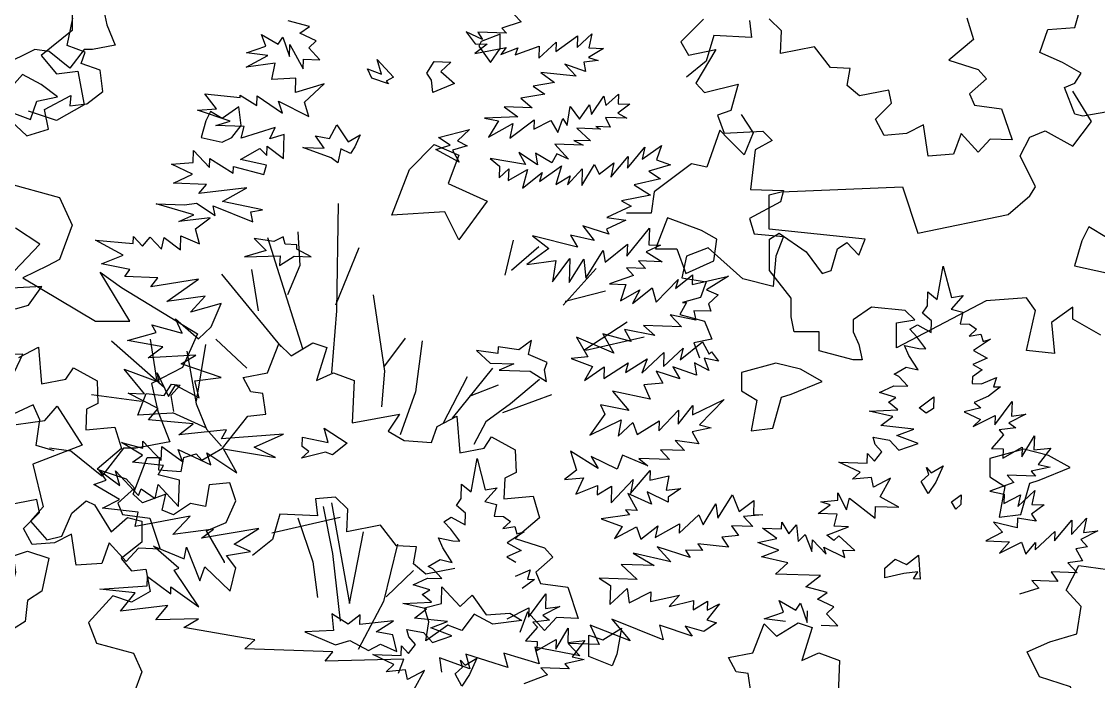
# Model space of a CAD drawing. Header units: inches. Extents: x 11.9 to 85.3, y 21.1 to 37.4.
# Drawn here: x 68.439 to 68.981, y 23.196 to 23.529 of the extents above; entities that cross this region are included whole.
import ezdxf

# ---------------------------------------------------------------- set-up
doc = ezdxf.new("R2010")
doc.units = ezdxf.units.IN
doc.header["$MEASUREMENT"] = 0
doc.layers.add('CAY', color=94, linetype='Continuous')
doc.layers.add('CAY-3', color=61, linetype='Continuous')

# ---------------------------------------------------------------- blocks, each defined once
blk = doc.blocks.new('A$C76451831')
at = {"layer": 'CAY'}
for p, q in [((5943, 1269.4), (5949.7, 1306.8)), ((5949.7, 1306.8), (5958.9, 1271.5)), ((5931.9, 1262.1), (5932.4, 1277.9)), ((5932.4, 1277.9), (5943, 1269.4)), ((5972.1, 1273.8), (5958.5, 1258.4)), ((5958.9, 1271.5), (5972.1, 1273.8)), ((5926.6, 1254.1), (5931.9, 1262.1)), ((5958.5, 1258.4), (5971.5, 1255.2)), ((5971.5, 1255.2), (5968.8, 1242.2)), ((5936.7, 1245.6), (5926.6, 1254.1)), ((5936.3, 1232.4), (5936.7, 1245.6)), ((5912.4, 1236), (5920.7, 1241.1)), ((5920.2, 1227.6), (5912.4, 1236)), ((5920.7, 1241.1), (5936.3, 1232.4)), ((5968.8, 1242.2), (5979.2, 1241.8)), ((5987.1, 1236.1), (5978.7, 1228.2)), ((5979.2, 1241.8), (5987.1, 1236.1)), ((5192.6, 1187), (5205.3, 1219.7)), ((5205.3, 1219.7), (5219, 1206)), ((5219, 1206), (5243.2, 1220.8)), ((5243.2, 1220.8), (5259.1, 1215.5)), ((5930.2, 1214.1), (5920.2, 1227.6)), ((5978.7, 1228.2), (5991.9, 1230.5)), ((6002.6, 1224.7), (5983.6, 1212.2)), ((5991.9, 1230.5), (5994.4, 1222.3)), ((5994.4, 1222.3), (6002.6, 1224.7)), ((5259.1, 1215.5), (5247.5, 1178.6)), ((5906.3, 1217.6), (5922.5, 1214.3)), ((5911.3, 1206.6), (5906.3, 1217.6)), ((5922.5, 1214.3), (5930.2, 1214.1)), ((5983.6, 1212.2), (5999.1, 1203.5)), ((5921.6, 1190.3), (5911.3, 1206.6)), ((5999.1, 1203.5), (5983, 1196.4)), ((5983, 1196.4), (5993.3, 1190.6)), ((5165.2, 1181.8), (5192.6, 1187)), ((5247.5, 1178.6), (5266.4, 1187)), ((5266.4, 1187), (5289.7, 1178.6)), ((5894.8, 1185.8), (5908.2, 1193.5)), ((5900.1, 1182.9), (5894.8, 1185.8)), ((5910.1, 1172.2), (5900.1, 1182.9)), ((5908.2, 1193.5), (5921.6, 1190.3)), ((5982.6, 1182.8), (5982.3, 1175.1)), ((5993.3, 1190.6), (5982.6, 1182.8)), ((5173.6, 1165.9), (5165.2, 1181.8)), ((5289.7, 1178.6), (5287.5, 1131.1)), ((5878.2, 1165.1), (5894.3, 1172.7)), ((5894.3, 1172.7), (5910.1, 1172.2)), ((5982.3, 1175.1), (5992.7, 1174.7)), ((5992.7, 1174.7), (6009.3, 1181.8)), ((6013.9, 1171.3), (6000.4, 1160.8)), ((6009.3, 1181.8), (6006.2, 1171.5)), ((6006.2, 1171.5), (6013.9, 1171.3)), ((5187.3, 1163.8), (5173.6, 1165.9)), ((5190.5, 1140.6), (5187.3, 1163.8)), ((5896.6, 1159.5), (5878.2, 1165.1)), ((5888.2, 1154.3), (5896.6, 1159.5)), ((6000.4, 1160.8), (5984.3, 1153.7)), ((4942.9, 1133.8), (4956.7, 1149.9)), ((4956.7, 1149.9), (4984.6, 1105.9)), ((5898.8, 1145.8), (5888.2, 1154.3)), ((5991.8, 1148), (5973, 1143.2)), ((5984.3, 1153.7), (5991.8, 1148)), ((6007.4, 1128.9), (6026.9, 1154.9)), ((6026.9, 1154.9), (6026.3, 1138.6)), ((5142, 1102.7), (5170.5, 1138.5)), ((5170.5, 1138.5), (5190.5, 1140.6)), ((5287.5, 1131.1), (5340.3, 1140.6)), ((5340.3, 1140.6), (5327.6, 1121.6)), ((5382.5, 1126.9), (5404.6, 1138.5)), ((5404.6, 1138.5), (5407.8, 1097.4)), ((5866.6, 1144.2), (5898.8, 1145.8)), ((5893.1, 1138.3), (5866.6, 1144.2)), ((5879.6, 1127.9), (5893.1, 1138.3)), ((5973, 1143.2), (5991.3, 1134.9)), ((5983.3, 1127), (6007.8, 1139.3)), ((5991.3, 1134.9), (5983.3, 1127)), ((6007.8, 1139.3), (6007.4, 1128.9)), ((6042.3, 1140.8), (6023.3, 1131)), ((6026.3, 1138.6), (6042.3, 1140.8)), ((4910.7, 1129.1), (4942.9, 1133.8)), ((5376.1, 1109), (5382.5, 1126.9)), ((5916.6, 1123.9), (5879.6, 1127.9)), ((5897.8, 1116.8), (5916.6, 1123.9)), ((6030.9, 1125.3), (6012.2, 1123.3)), ((6012.2, 1123.3), (6017.4, 1117.6)), ((6023.3, 1131), (6030.9, 1125.3)), ((5327.6, 1121.6), (5345.5, 1111.1)), ((5345.5, 1111.1), (5376.1, 1109)), ((5435.2, 1102.7), (5443.6, 1115.3)), ((5443.6, 1115.3), (5470, 1100.6)), ((5871, 1115), (5889.4, 1111.7)), ((5873.4, 1106.8), (5871, 1115)), ((5889.4, 1111.7), (5899.9, 1100.4)), ((5921.5, 1107.8), (5897.8, 1116.8)), ((6017.4, 1117.6), (6003.8, 1102.2)), ((6037.9, 1092.9), (6051.8, 1116.4)), ((6051.8, 1116.4), (6051.3, 1100.6)), ((4984.6, 1105.9), (4929.6, 1084.7)), ((5118.8, 1089), (5142, 1102.7)), ((5407.8, 1097.4), (5435.2, 1102.7)), ((5470, 1100.6), (5471.1, 1075.2)), ((5872.8, 1088.2), (5880.8, 1098.4)), ((5880.8, 1098.4), (5873.4, 1106.8)), ((5899.9, 1100.4), (5921.5, 1107.8)), ((6003.8, 1102.2), (6016.9, 1101.8)), ((6016.5, 1091.4), (6038.3, 1103.8)), ((6016.9, 1101.8), (6016.5, 1091.4)), ((6038.3, 1103.8), (6037.9, 1092.9)), ((6051.3, 1100.6), (6070.4, 1102.6)), ((6070.4, 1102.6), (6056.2, 1084.5)), ((5057.6, 1092.1), (5071.3, 1092.1)), ((5071.3, 1092.1), (5070.3, 1078.4)), ((5095.6, 1076.3), (5098.8, 1092.1)), ((5098.8, 1092.1), (5112.5, 1096.3)), ((5112.5, 1096.3), (5118.8, 1089)), ((5420.6, 1053.6), (5427.3, 1091)), ((5427.3, 1091), (5436.5, 1055.8)), ((5856.5, 1075.7), (5832.8, 1086.9)), ((5832.8, 1086.9), (5864.5, 1085.8)), ((5864.5, 1085.8), (5864.9, 1096.7)), ((5864.9, 1096.7), (5872.8, 1088.2)), ((4929.6, 1084.7), (4941, 1036.7)), ((5070.3, 1078.4), (5095.6, 1076.3)), ((5471.1, 1075.2), (5458.4, 1068.9)), ((5848, 1067.8), (5856.5, 1075.7)), ((6069.6, 1081.4), (6048.2, 1076.7)), ((6048.2, 1076.7), (6053, 1071.1)), ((6056.2, 1084.5), (6069.6, 1081.4)), ((5409.5, 1046.3), (5410, 1062.2)), ((5410, 1062.2), (5420.6, 1053.6)), ((5458.4, 1068.9), (5457.3, 1045.7)), ((5869.4, 1069.8), (5848, 1067.8)), ((5871.7, 1058.8), (5869.4, 1069.8)), ((5890.7, 1069), (5871.7, 1058.8)), ((5879.1, 1048.1), (5890.7, 1069)), ((6028.7, 1064.2), (6002.1, 1054.3)), ((6053, 1071.1), (6021.3, 1072.2)), ((6021.3, 1072.2), (6028.7, 1064.2)), ((5449.8, 1058.1), (5436.1, 1042.7)), ((5436.5, 1055.8), (5449.8, 1058.1)), ((5831.4, 1044.3), (5831.6, 1052.5)), ((5831.6, 1052.5), (5841.4, 1033.6)), ((6002.1, 1054.3), (6017.8, 1051)), ((6017.8, 1051), (6017.5, 1040.6)), ((6017.5, 1040.6), (6036.4, 1050.3)), ((6033.2, 1037.3), (6052.4, 1055.2)), ((6036.4, 1050.3), (6033.2, 1037.3)), ((6052.4, 1055.2), (6049.1, 1039.5)), ((4973.2, 1029.6), (4989.3, 1043.4)), ((4989.3, 1043.4), (4998.7, 1039.1)), ((4998.7, 1039.1), (5017.2, 1008.8)), ((5268.6, 1047.8), (5246.4, 1045.7)), ((5246.4, 1045.7), (5248.5, 1026.7)), ((5282.3, 1034.1), (5268.6, 1047.8)), ((5404.2, 1038.3), (5409.5, 1046.3)), ((5414.3, 1029.8), (5404.2, 1038.3)), ((5436.1, 1042.7), (5449.1, 1039.5)), ((5449.1, 1039.5), (5446.4, 1026.4)), ((5457.3, 1045.7), (5490, 1048.9)), ((5490, 1048.9), (5497.4, 1024.6)), ((5809.5, 1029.2), (5823, 1039.2)), ((5812.7, 1042.3), (5831.4, 1044.3)), ((5823, 1039.2), (5812.7, 1042.3)), ((5841.4, 1033.6), (5844.6, 1046.6)), ((5844.6, 1046.6), (5873.3, 1024.3)), ((5900, 1036.5), (5879.1, 1048.1)), ((6062.7, 1039), (6048.8, 1028.6)), ((6049.1, 1039.5), (6062.7, 1039)), ((4941, 1036.7), (4926.8, 1020.6)), ((4961.8, 1004.1), (4973.2, 1029.6)), ((5206.3, 1028.8), (5197.9, 1000.4)), ((5248.5, 1026.7), (5206.3, 1028.8)), ((5281.2, 1008.8), (5282.3, 1034.1)), ((5413.9, 1016.7), (5414.3, 1029.8)), ((5446.4, 1026.4), (5456.8, 1026.1)), ((5456.8, 1026.1), (5464.8, 1020.4)), ((5830.8, 1028.5), (5809.5, 1029.2)), ((5827.6, 1015), (5830.8, 1028.5)), ((5873.3, 1024.3), (5873.7, 1037.4)), ((5873.7, 1037.4), (5900, 1036.5)), ((6048.8, 1028.6), (6053.9, 1020.7)), ((4926.8, 1020.6), (4945.3, 999.7)), ((5017.2, 1008.8), (5035.7, 1024.9)), ((5035.7, 1024.9), (5051.8, 1020.6)), ((5051.8, 1020.6), (5051.8, 997.4)), ((5273.8, 1025), (5197.2, 1007.3)), ((5319.2, 1016.2), (5281.2, 1008.8)), ((5337.1, 993), (5319.2, 1016.2)), ((5390, 1020.2), (5398.3, 1025.4)), ((5397.8, 1011.8), (5390, 1020.2)), ((5398.3, 1025.4), (5413.9, 1016.7)), ((5464.8, 1020.4), (5456.3, 1012.5)), ((5456.3, 1012.5), (5469.5, 1014.7)), ((5469.5, 1014.7), (5472, 1006.5)), ((5497.4, 1024.6), (5470, 1001.4)), ((5768.6, 1012.1), (5768.9, 1019.8)), ((5768.9, 1019.8), (5776.6, 1006.4)), ((5776.6, 1006.4), (5785.1, 1016.5)), ((5785.1, 1016.5), (5787.1, 997.8)), ((5819.1, 1004.9), (5843.5, 1014.5)), ((5843.5, 1014.5), (5827.6, 1015)), ((6005.9, 1019.7), (6016.3, 1008.4)), ((6032.4, 1013.3), (6005.9, 1019.7)), ((6032.8, 1024.2), (6032.4, 1013.3)), ((6053.9, 1020.7), (6032.8, 1024.2)), ((6074.5, 998.7), (6093.9, 1022)), ((6093.3, 1005.7), (6110.2, 1024.2)), ((6093.9, 1022), (6093.3, 1005.7)), ((6110.2, 1024.2), (6107, 1008)), ((4945.3, 999.7), (4961.8, 1004.1)), ((5389, 990.8), (5383.9, 1001.9)), ((5383.9, 1001.9), (5400.1, 998.6)), ((5407.8, 998.3), (5397.8, 1011.8)), ((5480.2, 1008.9), (5461.2, 996.5)), ((5472, 1006.5), (5480.2, 1008.9)), ((5747.3, 1012.8), (5768.6, 1012.1)), ((5763.2, 1001.4), (5747.3, 1012.8)), ((5787.1, 997.8), (5795.1, 1005.7)), ((5795.1, 1005.7), (5802.6, 986.9)), ((5827.1, 999.2), (5819.1, 1004.9)), ((5832.7, 1004.4), (5827.1, 999.2)), ((5850.7, 987.9), (5832.7, 1004.4)), ((6016.3, 1008.4), (5997.4, 998.7)), ((6052.8, 988.6), (6074.8, 1009.1)), ((6074.8, 1009.1), (6074.5, 998.7)), ((6122.9, 1010.1), (6104, 1000.4)), ((6107, 1008), (6122.9, 1010.1)), ((5051.8, 997.4), (5028.6, 978.9)), ((5197.9, 1000.4), (5175.7, 982.4)), ((5359.3, 991.9), (5337.1, 993)), ((5356.1, 972.9), (5359.3, 991.9)), ((5399.3, 974.6), (5389, 990.8)), ((5400.1, 998.6), (5407.8, 998.3)), ((5461.2, 996.5), (5476.8, 987.8)), ((5470, 1001.4), (5502.7, 990.9)), ((5502.7, 990.9), (5512.2, 980.3)), ((5741.8, 996.7), (5763.2, 1001.4)), ((5765.5, 988.2), (5741.8, 996.7)), ((5802.6, 986.9), (5803.1, 1000)), ((5803.1, 1000), (5818.4, 983.6)), ((5818.4, 983.6), (5815.9, 991.8)), ((5815.9, 991.8), (5839.5, 980.1)), ((5997.4, 998.7), (6024.1, 997.7)), ((6024.1, 997.7), (6012.8, 985)), ((6012.8, 985), (6037.3, 997.3)), ((6037.3, 997.3), (6042.2, 983.9)), ((6042.2, 983.9), (6053.1, 996.7)), ((6053.1, 996.7), (6052.8, 988.6)), ((6111.4, 992), (6098.2, 989.7)), ((6098.2, 989.7), (6105.9, 976.3)), ((6104, 1000.4), (6111.4, 992)), ((5028.6, 978.9), (5040, 965.1)), ((5372.4, 970.1), (5385.8, 977.8)), ((5385.8, 977.8), (5399.3, 974.6)), ((5476.8, 987.8), (5460.6, 980.6)), ((5460.6, 980.6), (5470.9, 974.8)), ((5512.2, 980.3), (5493.2, 963.4)), ((5746.2, 980.7), (5765.5, 988.2)), ((5775.4, 974.2), (5746.2, 980.7)), ((5839.5, 980.1), (5837.1, 988.4)), ((5837.1, 988.4), (5850.7, 987.9)), ((5040, 965.1), (5056.1, 967.1)), ((5056.1, 967.1), (5060.8, 941.9)), ((5369.8, 961.3), (5356.1, 972.9)), ((5402.5, 967.7), (5369.8, 961.3)), ((5377.7, 967.2), (5372.4, 970.1)), ((5387.7, 956.4), (5377.7, 967.2)), ((5470.3, 959), (5486.9, 966.1)), ((5486.9, 966.1), (5483.8, 955.8)), ((5761.9, 961.5), (5775.4, 974.2)), ((6105.9, 976.3), (6089.5, 974.1)), ((6089.5, 974.1), (6099.9, 962.9)), ((5355.8, 949.4), (5371.9, 957)), ((5371.9, 957), (5387.7, 956.4)), ((5491.5, 955.5), (5478, 945.1)), ((5483.8, 955.8), (5491.5, 955.5)), ((5493.2, 963.4), (5498.5, 950.8)), ((5812.1, 959.8), (5761.9, 961.5)), ((5795.8, 947.2), (5812.1, 959.8)), ((6078.3, 953.2), (6048.9, 954.2)), ((6048.9, 954.2), (6056.8, 945.8)), ((6070.5, 963.9), (6078.3, 953.2)), ((6099.9, 962.9), (6070.5, 963.9)), ((5060.8, 941.9), (5040, 930.1)), ((5374.2, 943.7), (5355.8, 949.4)), ((5365.8, 938.6), (5374.2, 943.7)), ((5498.5, 950.8), (5529.1, 946.6)), ((5529.1, 946.6), (5540.7, 911.8)), ((5819.6, 940.9), (5795.8, 947.2)), ((6056.8, 945.8), (6035.2, 938.9)), ((5019.2, 937.2), (4991.7, 907.3)), ((5040, 930.1), (5019.2, 937.2)), ((5344.2, 928.5), (5376.4, 930.1)), ((5376.4, 930.1), (5365.8, 938.6)), ((5485, 913.1), (5504.5, 939.2)), ((5504.5, 939.2), (5503.9, 922.9)), ((5770.8, 918.6), (5765.8, 931.9)), ((5765.8, 931.9), (5784.4, 920.9)), ((5808.9, 933.2), (5819.6, 940.9)), ((5827.2, 924.8), (5808.9, 933.2)), ((5370.7, 922.5), (5344.2, 928.5)), ((5357.2, 912.1), (5370.7, 922.5)), ((5460.9, 911.2), (5485.4, 923.5)), ((5483.7, 919.1), (5475.3, 895.9)), ((5502.7, 898.1), (5483.7, 919.1)), ((5485.4, 923.5), (5485, 913.1)), ((5519.9, 925), (5501, 915.3)), ((5503.9, 922.9), (5519.9, 925)), ((5749.2, 911.2), (5770.8, 918.6)), ((5784.4, 920.9), (5789.7, 928.8)), ((5789.7, 928.8), (5797.1, 907.3)), ((5797.1, 907.3), (5797.6, 920.4)), ((5818.7, 916.9), (5827.2, 924.8)), ((4991.7, 907.3), (5000.7, 884.1)), ((5394.2, 908.1), (5357.2, 912.1)), ((5375.4, 901.1), (5394.2, 908.1)), ((5508.5, 909.6), (5489.8, 907.5)), ((5489.8, 907.5), (5495.1, 901.9)), ((5501, 915.3), (5508.5, 909.6)), ((5516.4, 912.8), (5502.7, 898.1)), ((5540.7, 911.8), (5516.4, 912.8)), ((5773.1, 908.1), (5749.2, 911.2)), ((5831.4, 903.4), (5818.7, 916.9)), ((5351, 891), (5348.6, 899.3)), ((5348.6, 899.3), (5367.1, 895.9)), ((5367.1, 895.9), (5377.5, 884.7)), ((5399.1, 892.1), (5375.4, 901.1)), ((5495.1, 901.9), (5481.4, 886.5)), ((5515.5, 877.1), (5529.5, 900.7)), ((5529.5, 900.7), (5528.9, 884.8)), ((5812.9, 904), (5831.4, 903.4)), ((5000.7, 884.1), (5042.4, 872.7)), ((5350.4, 872.5), (5358.4, 882.6)), ((5358.4, 882.6), (5351, 891)), ((5377.5, 884.7), (5399.1, 892.1)), ((5481.4, 886.5), (5494.5, 886)), ((5494.1, 875.6), (5515.9, 888)), ((5494.5, 886), (5494.1, 875.6)), ((5515.9, 888), (5515.5, 877.1)), ((5528.9, 884.8), (5548, 886.9)), ((5548, 886.9), (5533.8, 868.8)), ((5042.4, 872.7), (5051.8, 851.9)), ((5310.5, 871.2), (5342.1, 870.1)), ((5334.1, 859.9), (5310.5, 871.2)), ((5342.1, 870.1), (5342.5, 880.9)), ((5342.5, 880.9), (5350.4, 872.5)), ((5325.6, 852), (5334.1, 859.9)), ((5547.3, 865.6), (5525.8, 860.9)), ((5525.8, 860.9), (5530.6, 855.3)), ((5533.8, 868.8), (5547.3, 865.6)), ((5051.8, 851.9), (5042.4, 826.3)), ((5347, 854), (5325.6, 852)), ((5349.4, 843.1), (5347, 854)), ((5368.3, 853.3), (5349.4, 843.1)), ((5356.7, 832.4), (5368.3, 853.3)), ((5506.3, 848.5), (5479.7, 838.5)), ((5498.9, 856.4), (5506.3, 848.5)), ((5530.6, 855.3), (5498.9, 856.4)), ((5031.3, 755.2), (5031.3, 720.4)), ((5065.6, 747.7), (5070.3, 726.8)), ((5526.5, 738.5), (5534.4, 730.1)), ((5070.3, 726.8), (5079.3, 704)), ((5297.2, 725.2), (5273.4, 731.5)), ((5286.5, 717.4), (5297.2, 725.2)), ((5534.4, 730.1), (5512.8, 723.1)), ((5031.3, 720.4), (4996.5, 692.7)), ((5248.4, 702.9), (5243.4, 716.2)), ((5243.4, 716.2), (5262.1, 705.1)), ((5262.1, 705.1), (5267.3, 713.1)), ((5267.3, 713.1), (5274.7, 691.5)), ((5304.8, 709.1), (5286.5, 717.4)), ((5472.8, 719.1), (5482.8, 705.6)), ((5491.1, 710.3), (5472.8, 719.1)), ((5518.1, 717.5), (5485.9, 718.6)), ((5485.9, 718.6), (5491.1, 710.3)), ((5512.8, 723.1), (5518.1, 717.5)), ((5573.1, 697), (5597.7, 714.7)), ((5597.3, 701.6), (5613.7, 716.9)), ((5597.7, 714.7), (5597.3, 701.6)), ((5613.7, 716.9), (5610.4, 701.1)), ((5079.3, 704), (5054.2, 699.3)), ((5226.8, 695.5), (5248.4, 702.9)), ((5274.7, 691.5), (5275.2, 704.7)), ((5275.2, 704.7), (5290.1, 677.4)), ((5296.4, 701.2), (5304.8, 709.1)), ((5309, 687.6), (5296.4, 701.2)), ((5496.3, 705.1), (5482.4, 694.7)), ((5482.4, 694.7), (5517.5, 701.6)), ((5482.8, 705.6), (5496.3, 705.1)), ((5517.5, 701.6), (5511.8, 693.7)), ((5511.8, 693.7), (5530.6, 701.2)), ((5527.6, 693.1), (5554.7, 703.1)), ((5530.6, 701.2), (5527.6, 693.1)), ((5554.2, 689.5), (5573.5, 707.4)), ((5554.7, 703.1), (5554.2, 689.5)), ((5573.5, 707.4), (5573.1, 697)), ((5626.7, 700.5), (5610, 690.2)), ((5610.4, 701.1), (5626.7, 700.5)), ((4989.3, 699.3), (4952.3, 680.8)), ((5005.4, 696.9), (4989.3, 699.3)), ((4996.5, 692.7), (5013.6, 672)), ((5028.6, 678.5), (5005.4, 696.9)), ((5044.7, 699.3), (5028.6, 678.5)), ((5054.2, 699.3), (5044.7, 699.3)), ((5226.3, 679.6), (5250.7, 692.4)), ((5250.7, 692.4), (5226.8, 695.5)), ((5290.1, 677.4), (5290.5, 688.3)), ((5290.5, 688.3), (5309, 687.6)), ((5610, 690.2), (5620.8, 687.1)), ((5258.6, 683.9), (5226.3, 679.6)), ((5255.2, 665.5), (5258.6, 683.9)), ((5606.7, 674.5), (5583.5, 683)), ((5583.5, 683), (5596.1, 669.4)), ((5620.8, 687.1), (5604.8, 685)), ((5604.8, 685), (5606.7, 674.5)), ((5013.6, 672), (5037.8, 675)), ((5037.8, 675), (5044.9, 637.2)), ((5282, 667.2), (5255.2, 665.5)), ((5281.5, 650.9), (5282, 667.2)), ((5596.1, 669.4), (5556.4, 673.5)), ((5556.4, 673.5), (5571.9, 662.1)), ((5313.5, 660.7), (5281.5, 650.9)), ((5291.5, 640.2), (5313.5, 660.7)), ((5571.9, 662.1), (5547.7, 658)), ((5547.7, 658), (5561, 649.3)), ((5179.9, 649.5), (5219.6, 645.4)), ((5192.9, 632.7), (5179.9, 649.5)), ((5219.6, 645.4), (5219.7, 648.1)), ((5219.7, 648.1), (5238.4, 636.6)), ((5238.4, 636.6), (5238.7, 647.4)), ((5238.7, 647.4), (5267.1, 627.9)), ((5262.5, 641.2), (5296.4, 624.1)), ((5267.1, 627.9), (5262.5, 641.2)), ((5296.4, 624.1), (5291.5, 640.2)), ((5561, 649.3), (5534.1, 644.8)), ((5534.1, 644.8), (5546.9, 634)), ((5613.2, 626.2), (5627.1, 647)), ((5627.1, 647), (5629.4, 636.5)), ((5629.4, 636.5), (5643.5, 649.2)), ((5643.5, 649.2), (5643.1, 638.3)), ((5013.6, 619.5), (4982.4, 630.1)), ((5044.9, 637.2), (5013.6, 619.5)), ((5171.6, 631.2), (5192.9, 632.7)), ((5208.3, 619), (5171.6, 631.2)), ((5515.2, 635.1), (5530.7, 623.7)), ((5546.9, 634), (5515.2, 635.1)), ((5586.1, 614), (5589.5, 635.2)), ((5589.5, 635.2), (5599.9, 621.2)), ((5599.9, 621.2), (5610.9, 637.2)), ((5610.9, 637.2), (5613.2, 626.2)), ((5656.2, 637.9), (5642.7, 627.9)), ((5642.7, 627.9), (5652.9, 622.1)), ((5643.1, 638.3), (5656.2, 637.9)), ((5192.3, 614.2), (5208.3, 619)), ((5530.7, 623.7), (5493.4, 622.2)), ((5493.4, 622.2), (5509.2, 619.4)), ((5509.2, 619.4), (5497.7, 600.8)), ((5497.7, 600.8), (5525, 616.1)), ((5521.7, 599.9), (5549.1, 620.3)), ((5525, 616.1), (5521.7, 599.9)), ((5549.1, 620.3), (5548.8, 609.9)), ((5548.8, 609.9), (5567.7, 619.6)), ((5567.7, 619.6), (5575.4, 606.2)), ((5575.4, 606.2), (5581.3, 621.9)), ((5581.3, 621.9), (5586.1, 614)), ((5629, 622.9), (5634, 612.3)), ((5652.9, 622.1), (5629, 622.9)), ((5224, 613.1), (5192.3, 614.2)), ((5220.8, 600), (5224, 613.1)), ((5258.8, 611.8), (5220.8, 600)), ((5252.9, 598.9), (5258.8, 611.8)), ((5268.9, 603.8), (5252.9, 598.9)), ((5268, 577.1), (5268.9, 603.8)), ((5596.8, 610.9), (5612.2, 596.8)), ((5623.5, 610), (5596.8, 610.9)), ((5618.2, 612.9), (5623.5, 610)), ((5634, 612.3), (5618.2, 612.9)), ((5603.9, 592.1), (5572.2, 593.2)), ((5572.2, 593.2), (5587.5, 576.3)), ((5612.2, 596.8), (5593.6, 597.4)), ((5593.6, 597.4), (5603.9, 592.1)), ((5669.9, 576.2), (5691.8, 591.7)), ((5691.8, 591.7), (5686.2, 575.6)), ((5166.8, 572.4), (5167.3, 586)), ((5167.3, 586), (5185.2, 566.8)), ((5219.9, 576), (5241.7, 588.4)), ((5241.7, 588.4), (5249.5, 580.4)), ((5249.5, 580.4), (5249.9, 590.8)), ((5249.9, 590.8), (5268, 577.1)), ((5552.8, 569.8), (5532, 583.7)), ((5532, 583.7), (5539.2, 570.3)), ((5568.7, 572), (5550.5, 583.1)), ((5550.5, 583.1), (5552.8, 569.8)), ((5574.5, 582.2), (5568.7, 572)), ((5587.5, 576.3), (5574.5, 582.2)), ((5634.8, 556.1), (5654.2, 579.4)), ((5653.7, 566.3), (5673.1, 589.7)), ((5654.2, 579.4), (5653.7, 566.3)), ((5673.1, 589.7), (5669.9, 576.2)), ((5142.7, 570.6), (5166.8, 572.4)), ((5166.3, 559.3), (5142.7, 570.6)), ((5185.2, 566.8), (5185.5, 577.2)), ((5185.5, 577.2), (5211.7, 560.4)), ((5211.7, 560.4), (5212, 568.1)), ((5212, 568.1), (5246.1, 559.2)), ((5249.2, 569.6), (5219.9, 576)), ((5246.1, 559.2), (5249.2, 569.6)), ((5499.6, 577.1), (5510.2, 568.6)), ((5539.2, 570.3), (5499.6, 577.1)), ((5510.2, 568.6), (5509.7, 555.5)), ((5554.9, 551.2), (5579.5, 568.9)), ((5579.5, 568.9), (5573.3, 547.8)), ((5602.3, 546.8), (5616.7, 570.3)), ((5616.7, 570.3), (5621.8, 559.3)), ((5621.8, 559.3), (5638.1, 572.3)), ((5638.1, 572.3), (5634.8, 556.1)), ((5701.9, 570.1), (5677.6, 562.8)), ((5686.2, 575.6), (5701.9, 570.1)), ((5144.7, 549.2), (5166.3, 559.3)), ((5509.7, 555.5), (5520.5, 565.5)), ((5520.5, 565.5), (5520, 552.4)), ((5520, 552.4), (5541.7, 564.8)), ((5541.7, 564.8), (5536, 543.7)), ((5536, 543.7), (5557.9, 561.5)), ((5557.9, 561.5), (5554.9, 551.2)), ((5573.3, 547.8), (5589.5, 557.7)), ((5586.4, 547.4), (5602.9, 565.4)), ((5589.5, 557.7), (5586.4, 547.4)), ((5602.9, 565.4), (5602.3, 546.8)), ((5677.6, 562.8), (5690.5, 554.2)), ((5181.8, 547.9), (5144.7, 549.2)), ((5173.3, 537.8), (5181.8, 547.9)), ((5227, 544), (5173.3, 537.8)), ((5199.7, 528.7), (5227, 544)), ((5690.5, 554.2), (5661.2, 547.5)), ((5661.2, 547.5), (5679.4, 536)), ((5679.4, 536), (5647, 529.4)), ((5683.6, 539.8), (5680.1, 515.6)), ((5125.3, 526.3), (5157, 525.2)), ((5167.5, 513.9), (5125.3, 526.3)), ((5157, 525.2), (5170.6, 527)), ((5170.6, 527), (5191.5, 513.1)), ((5189.1, 524.1), (5233.8, 506.2)), ((5191.5, 513.1), (5189.1, 524.1)), ((5244.7, 519.4), (5199.7, 528.7)), ((5231.5, 517.1), (5244.7, 519.4)), ((5657.7, 523.6), (5630.5, 510.9)), ((5647, 529.4), (5657.7, 523.6)), ((5150.9, 506.4), (5167.5, 513.9)), ((5185.9, 510.6), (5150.9, 506.4)), ((5169.6, 498), (5185.9, 510.6)), ((5233.8, 506.2), (5231.5, 517.1)), ((5651.7, 507.9), (5630, 497.8)), ((5630.5, 510.9), (5651.7, 507.9)), ((5680.1, 515.6), (5652.4, 515.6)), ((5174, 481.5), (5169.6, 498)), ((5632.6, 492.3), (5603.4, 501.4)), ((5603.4, 501.4), (5616.4, 485.1)), ((5630, 497.8), (5632.6, 492.3)), ((5653, 467.5), (5678.1, 498.8)), ((5678.1, 498.8), (5677.5, 480.3)), ((5057.3, 485.6), (5099.7, 481.8)), ((5088.4, 468.6), (5057.3, 485.6)), ((5099.7, 481.8), (5100, 489.5)), ((5100, 489.5), (5110.1, 478.8)), ((5110.1, 478.8), (5118.6, 488.9)), ((5118.6, 488.9), (5131.2, 475.3)), ((5131.2, 475.3), (5134.4, 488.3)), ((5134.4, 488.3), (5152.5, 474.6)), ((5152.5, 474.6), (5153.1, 490.4)), ((5153.1, 490.4), (5174, 481.5)), ((5597.6, 477.6), (5547.3, 490.2)), ((5547.3, 490.2), (5565.4, 476)), ((5589.9, 491), (5597.6, 477.6)), ((5616.4, 485.1), (5589.9, 491)), ((5565.4, 476), (5540.7, 458.3)), ((5606.8, 442.8), (5626.5, 473.9)), ((5626.5, 473.9), (5628.7, 460.7)), ((5628.7, 460.7), (5653.5, 481.1)), ((5653.5, 481.1), (5653, 467.5)), ((5690.6, 479.8), (5674.5, 472.2)), ((5674.5, 472.2), (5692.6, 461.1)), ((5677.5, 480.3), (5690.6, 479.8)), ((5064.1, 459.1), (5088.4, 468.6)), ((5096, 452.5), (5064.1, 459.1)), ((5540.7, 458.3), (5573.1, 462.6)), ((5569.5, 438.7), (5589, 464.8)), ((5573.1, 462.6), (5569.5, 438.7)), ((5589, 464.8), (5588.1, 438)), ((5588.1, 438), (5604.8, 464.2)), ((5604.8, 464.2), (5606.8, 442.8)), ((5665.9, 462.1), (5673.8, 453.6)), ((5692.6, 461.1), (5665.9, 462.1)), ((5062.5, 449.6), (5086.7, 432.5)), ((5090.3, 444.6), (5096, 452.5)), ((5652.5, 454.4), (5660.4, 445.9)), ((5673.8, 453.6), (5652.5, 454.4)), ((5127.4, 443.3), (5090.3, 444.6)), ((5119.3, 433.1), (5127.4, 443.3)), ((5172.7, 441.7), (5119.3, 433.1)), ((5137.3, 416.6), (5172.7, 441.7)), ((5660.4, 445.9), (5633.3, 436.5)), ((5633.3, 436.5), (5651.9, 435.8)), ((5651.9, 435.8), (5645.8, 417.4)), ((5685.6, 416.1), (5710.5, 441.5)), ((5707.5, 431.2), (5726.6, 446.4)), ((5710.5, 441.5), (5707.5, 431.2)), ((5726.6, 446.4), (5726.2, 435.9)), ((5726.2, 435.9), (5766.8, 445)), ((5766.8, 445), (5742.3, 429.9)), ((5180.2, 422.8), (5137.3, 416.6)), ((5163.7, 404.8), (5180.2, 422.8)), ((5645.8, 417.4), (5667.5, 429.8)), ((5659.3, 414.3), (5681.2, 432.1)), ((5667.5, 429.8), (5659.3, 414.3)), ((5681.2, 432.1), (5685.6, 416.1)), ((5742.3, 429.9), (5755.2, 424.1)), ((5755.2, 424.1), (5744.5, 414)), ((5198.4, 414.5), (5163.7, 404.8)), ((5187.1, 388.1), (5198.4, 414.5)), ((5744.5, 414), (5746.9, 405.8)), ((5701.4, 401.9), (5714.1, 388.3)), ((5730.2, 395.9), (5701.4, 401.9)), ((5746.9, 405.8), (5727.9, 406.4)), ((5727.9, 406.4), (5730.2, 395.9)), ((5120.6, 390.5), (5154.7, 381.1)), ((5125.3, 382.1), (5120.6, 390.5)), ((5154.7, 381.1), (5147.1, 397.2)), ((5147.1, 397.2), (5173, 375)), ((5173, 375), (5187.1, 388.1)), ((5714.1, 388.3), (5671.6, 389.8)), ((5671.6, 389.8), (5684.3, 378.5)), ((5093.2, 372.8), (5125.3, 382.1)), ((5171.9, 380.3), (5154.8, 342.6)), ((5596.3, 376.6), (5609.2, 354.8)), ((5638.3, 358.8), (5596.3, 376.6)), ((5625.9, 380.5), (5638.3, 358.8)), ((5657.8, 371.7), (5625.9, 380.5)), ((5650.1, 385.1), (5657.8, 371.7)), ((5684.3, 378.5), (5650.1, 385.1)), ((5132.9, 366), (5093.2, 372.8)), ((5116.6, 353.4), (5132.9, 366)), ((5694, 343.7), (5716, 364.2)), ((5712.8, 351.2), (5737.6, 371.6)), ((5716, 364.2), (5712.8, 351.2)), ((5737.6, 371.6), (5745.2, 357.8)), ((5169.7, 356.6), (5116.6, 353.4)), ((5153.5, 346.7), (5169.7, 356.6)), ((5609.2, 354.8), (5590.5, 352.7)), ((5590.5, 352.7), (5614.2, 343.7)), ((5651.2, 337), (5675.7, 352.5)), ((5669.7, 336.4), (5694.5, 359.5)), ((5675.7, 352.5), (5669.7, 336.4)), ((5694.5, 359.5), (5694, 343.7)), ((5755.4, 349.7), (5739.6, 353)), ((5739.6, 353), (5744.6, 339.2)), ((5745.2, 357.8), (5747.6, 360.4)), ((5747.6, 360.4), (5755.4, 349.7)), ((5112.4, 313.2), (5089.4, 340.8)), ((5089.4, 340.8), (5128.7, 326.2)), ((5154.8, 342.6), (5120.1, 324.9)), ((5198.3, 331.5), (5153.5, 346.7)), ((5614.2, 343.7), (5605.5, 328.2)), ((5605.5, 328.2), (5627.4, 343.3)), ((5626.9, 330.2), (5654.2, 347.8)), ((5627.4, 343.3), (5626.9, 330.2)), ((5654.2, 347.8), (5651.2, 337)), ((5712.1, 329.9), (5685.6, 338.5)), ((5685.6, 338.5), (5693.3, 325.1)), ((5730.8, 334.2), (5704.4, 343.3)), ((5704.4, 343.3), (5712.1, 329.9)), ((5744.6, 339.2), (5728.6, 347.9)), ((5728.6, 347.9), (5730.8, 334.2)), ((5126.4, 336.8), (5139.1, 310)), ((5128.7, 326.2), (5126.4, 336.8)), ((5168.7, 327.6), (5198.3, 331.5)), ((5173.5, 308.8), (5168.7, 327.6)), ((5093.9, 313.9), (5112.4, 313.2)), ((5127.7, 296.8), (5093.9, 313.9)), ((5120.1, 324.9), (5127.1, 293.6)), ((5139.1, 310), (5147.2, 322.9)), ((5147.2, 322.9), (5173.5, 308.8)), ((5636.8, 316.2), (5655.1, 294.3)), ((5679.1, 307), (5636.8, 316.2)), ((5693.3, 325.1), (5672, 323.1)), ((5672, 323.1), (5679.1, 307)), ((5726.5, 289.5), (5762, 306.9)), ((5762, 306.9), (5734.3, 278.4)), ((5116.8, 284), (5127.7, 296.8)), ((5127.1, 293.6), (5140.7, 259.4)), ((5628.2, 290.2), (5611.5, 266.8)), ((5623.2, 300.8), (5628.2, 290.2)), ((5655.1, 294.3), (5623.2, 300.8)), ((5688.7, 271.8), (5710.9, 295)), ((5710.3, 279.2), (5726.9, 299.9)), ((5710.9, 295), (5710.3, 279.2)), ((5726.9, 299.9), (5726.5, 289.5)), ((5167, 279.6), (5116.8, 284)), ((5150.7, 267), (5167, 279.6)), ((5611.5, 266.8), (5646.6, 284.1)), ((5646.6, 284.1), (5643.2, 265.7)), ((5643.2, 265.7), (5659.6, 281)), ((5659.6, 281), (5664.6, 267.6)), ((5664.6, 267.6), (5689.1, 282.7)), ((5689.1, 282.7), (5688.7, 271.8)), ((5734.3, 278.4), (5747.3, 275.2)), ((5204.4, 272.8), (5150.7, 267)), ((5198.6, 262.6), (5204.4, 272.8)), ((5268.1, 267.9), (5198.6, 262.6)), ((5235.4, 253.2), (5268.1, 267.9)), ((5747.3, 275.2), (5725.9, 270.5)), ((5725.9, 270.5), (5733.6, 257.1)), ((5110, 244.4), (5086.5, 258.4)), ((5086.5, 258.4), (5110.3, 252.1)), ((5140.7, 259.4), (5103, 252.3)), ((5110.3, 252.1), (5110.6, 260.2)), ((5110.6, 260.2), (5131.1, 238.2)), ((5131.1, 238.2), (5131.7, 254.1)), ((5131.7, 254.1), (5155.1, 237.4)), ((5733.6, 257.1), (5706.9, 260.7)), ((5706.9, 260.7), (5717.4, 249.5)), ((5029.8, 248.8), (5005.7, 252.3)), ((5064.6, 221), (5029.8, 248.8)), ((5088.8, 252.3), (5064.6, 221)), ((5103, 252.3), (5088.8, 252.3)), ((5098.9, 236.6), (5110, 244.4)), ((5155.1, 237.4), (5150.1, 250.7)), ((5150.1, 250.7), (5186.7, 233.6)), ((5186.7, 233.6), (5182.2, 246.9)), ((5182.2, 246.9), (5215.8, 224.4)), ((5200.9, 251.6), (5259, 241.9)), ((5215.8, 224.4), (5200.9, 251.6)), ((5259, 241.9), (5235.4, 253.2)), ((5620.7, 229.3), (5589.6, 249)), ((5589.6, 249), (5596.6, 227.4)), ((5641.9, 228.5), (5613, 242.7)), ((5613, 242.7), (5620.7, 229.3)), ((5647.9, 244.2), (5641.9, 228.5)), ((5676.5, 232.3), (5647.9, 244.2)), ((5717.4, 249.5), (5690.7, 250.4)), ((5690.7, 250.4), (5700.8, 239.6)), ((5133.6, 232.7), (5098.9, 236.6)), ((5127.8, 222.5), (5133.6, 232.7)), ((5700.8, 239.6), (5666.4, 240.8)), ((5666.4, 240.8), (5676.5, 232.3)), ((5069.2, 216.4), (5061.4, 227.5)), ((5061.4, 227.5), (5084.8, 210.4)), ((5080, 226.9), (5105.7, 199.2)), ((5084.8, 210.4), (5080, 226.9)), ((5151.6, 216.2), (5127.8, 222.5)), ((5596.6, 227.4), (5583.1, 217)), ((5583.1, 217), (5604.4, 219)), ((5604.4, 219), (5595.6, 200.7)), ((5656.8, 201.3), (5679, 227.2)), ((5679, 227.2), (5678.7, 216.4)), ((5678.7, 216.4), (5700.1, 221.1)), ((5700.1, 221.1), (5696.9, 205.3)), ((5055.4, 211.4), (5069.2, 216.4)), ((5084.3, 194.5), (5055.4, 211.4)), ((5105.7, 199.2), (5108.7, 206.8)), ((5108.7, 206.8), (5124.2, 195.8)), ((5124.2, 195.8), (5127.5, 211.6)), ((5127.5, 211.6), (5150.6, 186.8)), ((5150.6, 186.8), (5151.6, 216.2)), ((5595.6, 200.7), (5620, 210.3)), ((5620, 210.3), (5619.6, 199.9)), ((5619.6, 199.9), (5635.8, 209.7)), ((5635.2, 191.1), (5660.1, 217)), ((5635.8, 209.7), (5635.2, 191.1)), ((5660.1, 217), (5656.8, 201.3)), ((5696.9, 205.3), (5713.2, 207)), ((5713.2, 207), (5699.3, 197.1)), ((5065.3, 184.8), (5084.3, 194.5)), ((5654.1, 201.4), (5664.3, 182.4)), ((5680.4, 189.6), (5654.1, 201.4)), ((5699.1, 191.6), (5675.5, 203.3)), ((5675.5, 203.3), (5680.4, 189.6)), ((5699.3, 197.1), (5699.1, 191.6)), ((5754.7, 173.8), (5771.4, 200)), ((5771.4, 200), (5778.9, 181.1)), ((5778.9, 181.1), (5795.2, 193.7)), ((5795.2, 193.7), (5794.7, 177.9)), ((5105.1, 180.6), (5065.3, 184.8)), ((5651.2, 182.9), (5656, 177.3)), ((5664.3, 182.4), (5651.2, 182.9)), ((5738.5, 166.2), (5752.5, 189.8)), ((5752.5, 189.8), (5754.7, 173.8)), ((5101.8, 164.4), (5105.1, 180.6)), ((5163.4, 175.9), (5101.8, 164.4)), ((5144.1, 155.3), (5163.4, 175.9)), ((5656, 177.3), (5624.1, 172.9)), ((5624.1, 172.9), (5647.8, 164.4)), ((5711.5, 156.8), (5733.5, 177.3)), ((5733.5, 177.3), (5738.5, 166.2)), ((5805.1, 177.5), (5783.7, 175.5)), ((5783.7, 175.5), (5794.2, 164.3)), ((5794.7, 177.9), (5805.1, 177.5)), ((5189.6, 161.4), (5144.1, 155.3)), ((5240.4, 162.3), (5176.1, 151.4)), ((5176.1, 151.4), (5189.6, 161.4)), ((5213, 144.7), (5240.4, 162.3)), ((5647.8, 164.4), (5639.2, 151.1)), ((5639.2, 151.1), (5663.7, 163.9)), ((5663.7, 163.9), (5668.6, 150.1)), ((5668.6, 150.1), (5687.7, 165.3)), ((5684.6, 152.2), (5711.8, 167.2)), ((5687.7, 165.3), (5684.6, 152.2)), ((5711.8, 167.2), (5711.5, 156.8)), ((5794.2, 164.3), (5770.2, 165.1)), ((5770.2, 165.1), (5778, 154.4)), ((5766.7, 141.2), (5732.4, 145.1)), ((5732.4, 145.1), (5737.5, 137.3)), ((5778, 154.4), (5759.3, 152.4)), ((5759.3, 152.4), (5766.7, 141.2)), ((5150.9, 117.8), (5122.3, 142.4)), ((5122.3, 142.4), (5156.7, 128.1)), ((5156.7, 128.1), (5159.4, 141.1)), ((5159.4, 141.1), (5174.4, 103.4)), ((5204.4, 131.8), (5231.3, 136.3)), ((5231.3, 136.3), (5213, 144.7)), ((5702.2, 124.9), (5659.9, 134.5)), ((5659.9, 134.5), (5683.5, 120.6)), ((5723.7, 129.6), (5686.9, 141.7)), ((5686.9, 141.7), (5702.2, 124.9)), ((5737.5, 137.3), (5718.5, 137.9)), ((5718.5, 137.9), (5723.7, 129.6)), ((5214.8, 117.9), (5204.4, 131.8)), ((5646.4, 121.9), (5664.3, 104.9)), ((5683.5, 120.6), (5646.4, 121.9)), ((5145.4, 115.3), (5150.9, 117.8)), ((5173.4, 74.4), (5145.4, 115.3)), ((5174.4, 103.4), (5180, 119.1)), ((5180, 119.1), (5208.5, 91.8)), ((5208.5, 91.8), (5214.8, 117.9)), ((5062.2, 94.2), (5115.3, 97.8)), ((5115.3, 97.8), (5115.7, 108.2)), ((5115.7, 108.2), (5141.7, 88.7)), ((5141.7, 88.7), (5142, 96.8)), ((5142, 96.8), (5173.4, 74.4)), ((5621.8, 106.4), (5634.7, 98.2)), ((5664.3, 104.9), (5621.8, 106.4)), ((5634.7, 98.2), (5633.9, 77)), ((5101.9, 90.1), (5062.2, 94.2)), ((5085.3, 69.4), (5101.9, 90.1)), ((5633.9, 77), (5653.1, 94.9)), ((5653.1, 94.9), (5655.3, 78.9)), ((5655.3, 78.9), (5679.7, 91.2)), ((5679.7, 91.2), (5679.3, 80.4)), ((5679.3, 80.4), (5711.8, 87.4)), ((5711.8, 87.4), (5700.4, 74.6)), ((5138.6, 75.7), (5085.3, 69.4)), ((5124.9, 59.8), (5138.6, 75.7)), ((5700.4, 74.6), (5727.4, 81.4)), ((5727.4, 81.4), (5727.1, 71)), ((5727.1, 71), (5743.3, 80.8)), ((5756.7, 77.6), (5742.5, 59.6)), ((5743.3, 80.8), (5742.9, 70.4)), ((5742.9, 70.4), (5756.7, 77.6)), ((5172.9, 60.9), (5124.9, 59.8)), ((5156.3, 51), (5172.9, 60.9)), ((5693.7, 37.2), (5636.1, 60.6)), ((5636.1, 60.6), (5656.5, 36.3)), ((5236, 37.4), (5156.3, 51)), ((5656.5, 36.3), (5611.8, 53.7)), ((5611.8, 53.7), (5621.9, 32)), ((5726, 41.5), (5689.3, 53.7)), ((5689.3, 53.7), (5693.7, 37.2)), ((5739.3, 46.5), (5718.3, 52.7)), ((5718.3, 52.7), (5726, 41.5)), ((5753.3, 56.5), (5739.3, 46.5)), ((5742.5, 59.6), (5753.3, 56.5)), ((5224.8, 27.3), (5236, 37.4)), ((5323.5, 23.9), (5224.8, 27.3)), ((5600.2, 19.2), (5549.8, 29.1)), ((5549.8, 29.1), (5554.6, 10.4)), ((5621.9, 32), (5587.1, 33.3)), ((5587.1, 33.3), (5600.2, 19.2)), ((5314.9, 13.3), (5323.5, 23.9)), ((5402.9, 15.7), (5314.9, 13.3)), ((5396.9, 0), (5402.9, 15.7)), ((5476.9, 4.9), (5442.9, 17)), ((5442.9, 17), (5445, 1)), ((5472.5, 21.4), (5476.9, 4.9)), ((5519.5, 6.1), (5472.5, 21.4)), ((5515.1, 22.2), (5519.5, 6.1)), ((5554.6, 10.4), (5515.1, 22.2))]:
    blk.add_line(p, q, dxfattribs=at)
for points in [[(4953.2, 1099.5), (4933.2, 1105.8), (4937.4, 1134.3), (4930, 1151.2), (4896.3, 1135.4)], [(4908.9, 1188.1), (4918.4, 1208.1), (4882.5, 1207.1)], [(4910, 1258.8), (4924.7, 1263), (4939.5, 1284.1), (4905.7, 1282)], [(4901.5, 1293.6), (4937.4, 1331.5), (4910, 1349.5)], [(4899.4, 1475), (4922.6, 1452.8), (4946.9, 1460.2), (4942.7, 1482.3), (4972.2, 1498.2), (4971.1, 1486.6), (4990.1, 1488.7), (5008, 1502.4), (5004.9, 1526.6), (4983.8, 1534), (4988, 1546.7), (4968, 1554.1), (4974.3, 1584.7)], [(5680.9, 1583.6), (5655.6, 1558.3), (5664.1, 1543.5), (5694.7, 1549.8), (5672.5, 1511.9), (5682, 1501.3), (5720, 1510.8), (5711.5, 1481.3), (5696.8, 1476), (5704.1, 1456), (5747.4, 1458.1), (5757.9, 1447.5), (5738.9, 1437), (5733.7, 1392.7), (5770.6, 1391.6), (5767.4, 1379), (5732.6, 1360), (5737.9, 1343.1), (5770.6, 1340), (5762.2, 1317.8), (5759, 1284.1), (5725.2, 1292.5), (5686.2, 1327.3), (5662, 1317.8), (5656.7, 1293.6), (5684.1, 1289.3), (5677.8, 1271.4), (5657.7, 1266.1), (5662, 1266.1), (5654.6, 1252.4), (5682, 1245), (5690.4, 1225), (5670.4, 1220.8), (5676.7, 1203.9)], [(5271.7, 1376.9), (5269.6, 1256.6), (5264.3, 1187)], [(5226.4, 1345.2), (5228.5, 1307.3), (5214.8, 1274.6)], [(5192.6, 1338.9), (5231.6, 1214.5)], [(5467.9, 1335.7), (5458.4, 1296.7)], [(5496.4, 1328.4), (5465.8, 1302)], [(5294.9, 1327.3), (5268.6, 1263)], [(5560.7, 1304.1), (5523.8, 1263)], [(5140.9, 1297.8), (5207.4, 1216.6)], [(5174.7, 1303.1), (5182.1, 1256.6)], [(5310.7, 1274.6), (5323.4, 1189.1), (5320.2, 1149.1)], [(5571.3, 1278.8), (5525.9, 1267.2)], [(5595.5, 1244), (5547, 1212.3)], [(5017.5, 1222.9), (5076.6, 1171.2)], [(5060.8, 1225), (5068.2, 1179.7)], [(5134.6, 1225), (5169.4, 1192.3)], [(5346.6, 1226.1), (5322.3, 1193.4)], [(5365.6, 1222.9), (5358.2, 1165.9), (5341.3, 1117.4)], [(5614.5, 1227.1), (5549.1, 1212.3)], [(5101.9, 1211.3), (5112.5, 1152.2), (5124.1, 1123.8), (5140.9, 1104.8)], [(5123, 1218.7), (5112.5, 1155.4)], [(5416.2, 1182.8), (5388.8, 1130.1)], [(5444.7, 1192.3), (5399.3, 1136.4)], [(5086.1, 1141.7), (5047.1, 1139.6), (5056.6, 1163.8), (5076.6, 1161.7), (5085, 1174.4), (5094.5, 1173.3), (5084, 1161.7), (5087.2, 1143.8)], [(5451, 1173.3), (5418.3, 1160.7)], [(5497.4, 1179.7), (5464.7, 1152.2), (5437.3, 1132.2), (5423.6, 1106.9)], [(4995.4, 1162.8), (5051.3, 1155.4)], [(5456.3, 1142.7), (5511.1, 1162.8)], [(5086.1, 1142.7), (5123, 1125.9)], [(5144.1, 974), (5144.1, 975), (5124.1, 1009.8), (5146.2, 1019.3), (5156.8, 1043.6), (5150.4, 1063.6), (5127.2, 1061.5), (5123, 1037.3), (5106.1, 1040.4), (5087.2, 1027.8), (5074.5, 1033.1), (5078.7, 1051), (5052.3, 1041.5), (5041.8, 1051), (5057.6, 1092.1)], [(5963.8, 1034.3), (5959.1, 1042.6), (5969.8, 1050.4), (5969.4, 1039.5), (5963.8, 1034.3)], [(5264.3, 1041.5), (5284.4, 928.6), (5300.2, 1008.8)], [(5254.8, 1037.3), (5265.4, 984.5), (5273.8, 908.6)], [(5226.4, 1024.6), (5243.2, 975), (5248.5, 935)], [(5338.2, 995.1), (5322.3, 930.7), (5293.9, 877)], [(5356.1, 965.6), (5325.5, 936)]]:
    blk.add_lwpolyline(points, dxfattribs=at)
for points in [[(5431.9, 1558.7), (5429.3, 1553.4), (5442.5, 1535), (5453, 1550.8), (5453, 1566.7)], [(5162.8, 1464.3), (5160.2, 1485.4), (5141.7, 1472.2), (5128.5, 1480.1), (5123.3, 1469.6), (5118, 1451.1), (5141.7, 1445.8), (5152.3, 1451.1)], [(5351.5, 1415.3), (5379.2, 1443), (5406.9, 1431.1), (5395, 1399.4), (5438.6, 1379.6), (5406.9, 1336.1), (5391, 1367.8), (5331.7, 1363.8)], [(5922.9, 1147.7), (5939.2, 1160.3), (5938.7, 1147.1), (5930.4, 1142)], [(5925, 1065.1), (5933.4, 1073), (5931, 1080.8), (5936.2, 1075.1), (5949.6, 1082.8), (5941.3, 1064.5), (5932.7, 1051.7)], [(4865.6, 929.2), (4870.9, 953), (4905.2, 945.1), (4910.4, 963.5), (4907.8, 982), (4923.6, 987.3), (4947.4, 979.4), (4939.5, 942.4), (4923.6, 931.9), (4921, 908.1), (4907.8, 900.2), (4873.5, 900.2)], [(5923.9, 955.9), (5916.2, 956.2), (5921.4, 964.1), (5905.5, 962), (5884.1, 957.3), (5884.4, 968.1), (5895.7, 978.2), (5908.6, 972.3), (5922.1, 982.7)], [(5552.4, 869.2), (5552.4, 892.9), (5568.2, 887.7), (5589.3, 900.9), (5584, 871.8), (5578.8, 858.6)], [(5402.6, 849.4), (5411, 857.2), (5408.6, 865), (5413.8, 859.4), (5427.2, 867.1), (5418.9, 848.8), (5410.3, 835.9)], [(5385.6, 660.9), (5367.2, 667), (5362.2, 677.6), (5377.8, 671.6), (5372.9, 688.1), (5391.3, 668.4), (5383, 663.7)], [(5433.8, 664.7), (5428.6, 672.6), (5436.8, 685.9), (5455.8, 685.2), (5444.5, 674.7), (5459.9, 661), (5435.5, 651)], [(4975.5, 671.4), (4963.7, 657.6), (4954.7, 632), (4984.6, 620.6), (4991.7, 641.5), (5014.8, 646.2), (4996.4, 660)], [(5321.5, 577.9), (5289.7, 589.5), (5313.7, 588.6), (5303.8, 602.6), (5319.5, 599.3), (5327.8, 614.9), (5340.7, 595.8), (5354.1, 603.5), (5348.2, 590.1), (5343, 582.6), (5332.3, 588), (5329, 572.2)], [(5441.9, 600.5), (5476.7, 609.7), (5463.1, 597), (5473.8, 591.2), (5457.3, 586.3), (5465, 572.9), (5438.7, 587), (5454.8, 591.9)], [(5270.1, 480.9), (5267.7, 489.1), (5257.1, 484.1), (5235.4, 487.5), (5248.5, 473.9), (5224.3, 466.6), (5264.2, 467.9), (5263.8, 457.1), (5280, 467.4), (5299.1, 466.7), (5283, 475.4), (5283.2, 480.4)], [(5560.6, 340.2), (5563.6, 348.2), (5542.6, 357.1), (5545.9, 372.9), (5532, 362.5), (5508.5, 366), (5508.2, 358.3), (5484.4, 361.9), (5499.7, 347.7), (5526.4, 346.8), (5509.9, 339.7), (5544.7, 338.5), (5562.9, 327)], [(5288.9, 254), (5289.3, 264.4), (5318.1, 258.4), (5313.6, 274.5), (5339.3, 257.7), (5323, 244.7), (5315, 247.7), (5288.4, 240.9), (5296.4, 248.3)], [(5431.1, 57.3), (5426.2, 73.3), (5445, 78.1), (5445.6, 96.7), (5466.2, 74.6), (5479.7, 87.3), (5495.3, 65.5), (5521.6, 67.3), (5535, 59.1), (5502.6, 54.8), (5481.7, 65.9), (5467.9, 47.8), (5452.3, 53.8), (5427.7, 36.1)], [(5395.1, 24.1), (5390.7, 42.8), (5371.8, 46.2), (5391.3, 58.7), (5353.5, 54.6), (5353.9, 65.4), (5340.4, 55), (5322.2, 66.5), (5324.3, 47.9), (5292.1, 46.3), (5326.4, 31.5), (5342.5, 36.4), (5363.4, 25.2), (5376.8, 32.4)]]:
    blk.add_lwpolyline(points, close=True, dxfattribs=at)
at = {"layer": 'CAY-3'}
for p, q in [((6173.4, 618.5), (6152.8, 652.7)), ((5780.9, 626.5), (5794.5, 605.9)), ((6152.8, 590.8), (6173.4, 618.5)), ((5756.9, 608.7), (5742.6, 567.5)), ((5766.8, 598.8), (5756.9, 608.7)), ((5794.5, 605.9), (5784.5, 581.1)), ((6104.4, 600.8), (6121.5, 607.9)), ((6121.5, 607.9), (6152.8, 590.8)), ((5784.5, 581.1), (5766.8, 598.8)), ((6093.8, 580.2), (6104.4, 600.8)), ((6110.9, 545.4), (6093.8, 580.2)), ((5725.5, 571.1), (5683.6, 539.8)), ((5742.6, 567.5), (5725.5, 571.1)), ((4954.6, 550.5), (5017.1, 533.4)), ((5825.7, 539.8), (5961.9, 545.3)), ((5961.9, 545.3), (5979, 493.4)), ((6104.4, 535.3), (6110.9, 545.4)), ((5017.1, 533.4), (5031.3, 502.1)), ((5812.2, 536.3), (5825.7, 539.8)), ((5812.2, 497.9), (5812.2, 536.3)), ((6080.2, 514.1), (6104.4, 535.3)), ((5979, 493.4), (6080.2, 514.1)), ((5031.3, 502.1), (5017.1, 463.8)), ((5920.1, 486.4), (5812.2, 497.9)), ((5812.8, 486.4), (5823.4, 493.4)), ((5812.8, 451.6), (5812.8, 486.4)), ((5823.4, 493.4), (5854, 472.2)), ((5888.8, 475.7), (5899.4, 482.8)), ((5899.4, 482.8), (5913, 468.7)), ((5913, 468.7), (5920.1, 486.4)), ((5854, 472.2), (5871.7, 448)), ((5881.7, 451.6), (5888.8, 475.7)), ((5017.1, 463.8), (5003.6, 456.7)), ((5003.6, 456.7), (4975.9, 443.1)), ((5095.9, 394.5), (5062.5, 449.6)), ((5836.9, 420.3), (5812.8, 451.6)), ((5871.7, 448), (5881.7, 451.6)), ((4975.9, 443.1), (5057.6, 394.5)), ((5086.7, 432.5), (5171.9, 380.3)), ((5836.9, 399.6), (5836.9, 420.3)), ((6055.5, 417.4), (5954.9, 364.8)), ((6100.9, 420.9), (6055.5, 417.4)), ((6110.9, 406.7), (6100.9, 420.9)), ((5840.5, 382.5), (5836.9, 399.6)), ((5927.1, 410.3), (5906.5, 396.1)), ((5964.9, 406.7), (5927.1, 410.3)), ((5975.5, 396.1), (5964.9, 406.7)), ((6100.9, 361.9), (6110.9, 406.7)), ((6152.8, 410.3), (6128.6, 393.2)), ((6152.8, 396.7), (6152.8, 410.3)), ((5057.6, 394.5), (5095.9, 394.5)), ((5906.5, 396.1), (5906.5, 382.5)), ((5954.9, 392.6), (5975.5, 396.1)), ((5954.9, 364.8), (5954.9, 392.6)), ((6128.6, 393.2), (6132.1, 358.4)), ((6184, 379), (6152.8, 396.7)), ((5868.2, 382.5), (5840.5, 382.5)), ((5868.2, 361.3), (5868.2, 382.5)), ((5906.5, 382.5), (5913, 368.4)), ((5913, 368.4), (5916.5, 351.3)), ((5906.5, 351.3), (5868.2, 361.3)), ((5916.5, 351.3), (5906.5, 351.3)), ((6132.1, 358.4), (6100.9, 361.9))]:
    blk.add_line(p, q, dxfattribs=at)
for points in [[(6191.7, 629.2), (6163.8, 624.5), (6154.8, 626.8), (6143.4, 656.7), (6154.8, 661.4), (6161.9, 672.8), (6141, 684.6), (6115.5, 696), (6124.5, 721.6), (6154.8, 724), (6161.9, 749.1)], [(6138.7, 765.3), (6087.6, 751.5), (6062.4, 774.7), (6099.4, 814), (6092.3, 834.9), (6057.7, 846.3), (6043.9, 874.2), (6069.1, 885.6), (6099.4, 894.6), (6104.1, 924.9), (6087.6, 943.4), (6101.7, 970.9), (6134, 966.6)], [(5734.4, 826.6), (5731.2, 849.8), (5717.5, 851.9), (5709, 867.8), (5736.5, 873), (5749.1, 905.7), (5762.8, 892), (5787.1, 906.8), (5802.9, 901.5), (5791.3, 864.6), (5810.3, 873), (5833.5, 864.6), (5831.4, 817.1)], [(6033.9, 734.9), (6041.3, 710.6), (6013.8, 687.4), (6046.5, 676.9), (6056, 666.3), (6037, 649.4), (6042.3, 636.8), (6072.9, 632.6), (6084.5, 597.8), (6060.2, 598.8), (6046.5, 584), (6027.6, 605.1), (6019.1, 581.9), (5990.6, 579.8), (5985.4, 614.6), (5966.4, 605.1), (5941.1, 603), (5931.6, 621), (5949.5, 638.9), (5946.3, 653.7), (5913.6, 647.3), (5899.9, 658.9), (5903.1, 677.9), (5881, 679), (5863, 702.2), (5825.1, 694.8), (5826.1, 720.1), (5812.4, 733.8)], [(5790.2, 731.7), (5792.4, 712.7), (5750.2, 714.8), (5741.7, 686.3), (5719.6, 668.4)], [(4971.6, 354), (4993.7, 365.6), (4996.9, 324.4), (5024.3, 329.7), (5032.7, 342.4), (5059.1, 327.6), (5060.2, 302.3), (5047.5, 296), (5046.4, 272.8), (5079.1, 275.9), (5086.5, 251.7), (5059.1, 228.5), (5091.8, 217.9), (5101.3, 207.4), (5082.3, 190.5), (5087.6, 177.8), (5118.2, 173.6), (5129.8, 138.8), (5105.5, 139.9), (5091.8, 125.1), (5072.8, 146.2), (5064.4, 123), (5035.9, 120.9), (5030.6, 155.7), (5011.6, 146.2), (4986.3, 144.1), (4976.8, 162), (4994.8, 179.9), (4991.6, 194.7), (4958.9, 188.4)]]:
    blk.add_lwpolyline(points, dxfattribs=at)
for points in [[(5736.7, 496.4), (5698.4, 510.5), (5684.8, 475.7), (5709, 475.7), (5719, 448), (5750.3, 462.2), (5753.8, 486.4)], [(6222, 476.6), (6218.1, 508.3), (6190.4, 488.5), (6170.6, 500.4), (6162.6, 484.6), (6154.7, 456.8), (6190.4, 448.9), (6206.2, 456.8)], [(5847.5, 340.7), (5819.8, 347.7), (5781.5, 337.1), (5781.5, 316.5), (5798.6, 305.9), (5792.1, 271.6), (5816.3, 274.6), (5826.3, 309.4), (5836.9, 312.9), (5871.7, 327.1)], [(6125.5, 244), (6097.8, 251.1), (6059.5, 240.5), (6059.5, 219.9), (6076.6, 209.2), (6070.1, 175), (6094.3, 178), (6104.3, 212.8), (6114.9, 216.3), (6149.7, 230.5)]]:
    blk.add_lwpolyline(points, close=True, dxfattribs=at)

msp = doc.modelspace()

# ---------------------------------------------------------------- block references
at = {"layer": 'CAY', "xscale": 0.0004489089019145984, "yscale": 0.0004489089019145984, "zscale": 0.0004489089019145984}
for p in [(66.20592, 23.20052), (66.23183, 22.81876)]:
    msp.add_blockref('A$C76451831', p, dxfattribs=at)

doc.saveas('drawing.dxf')
